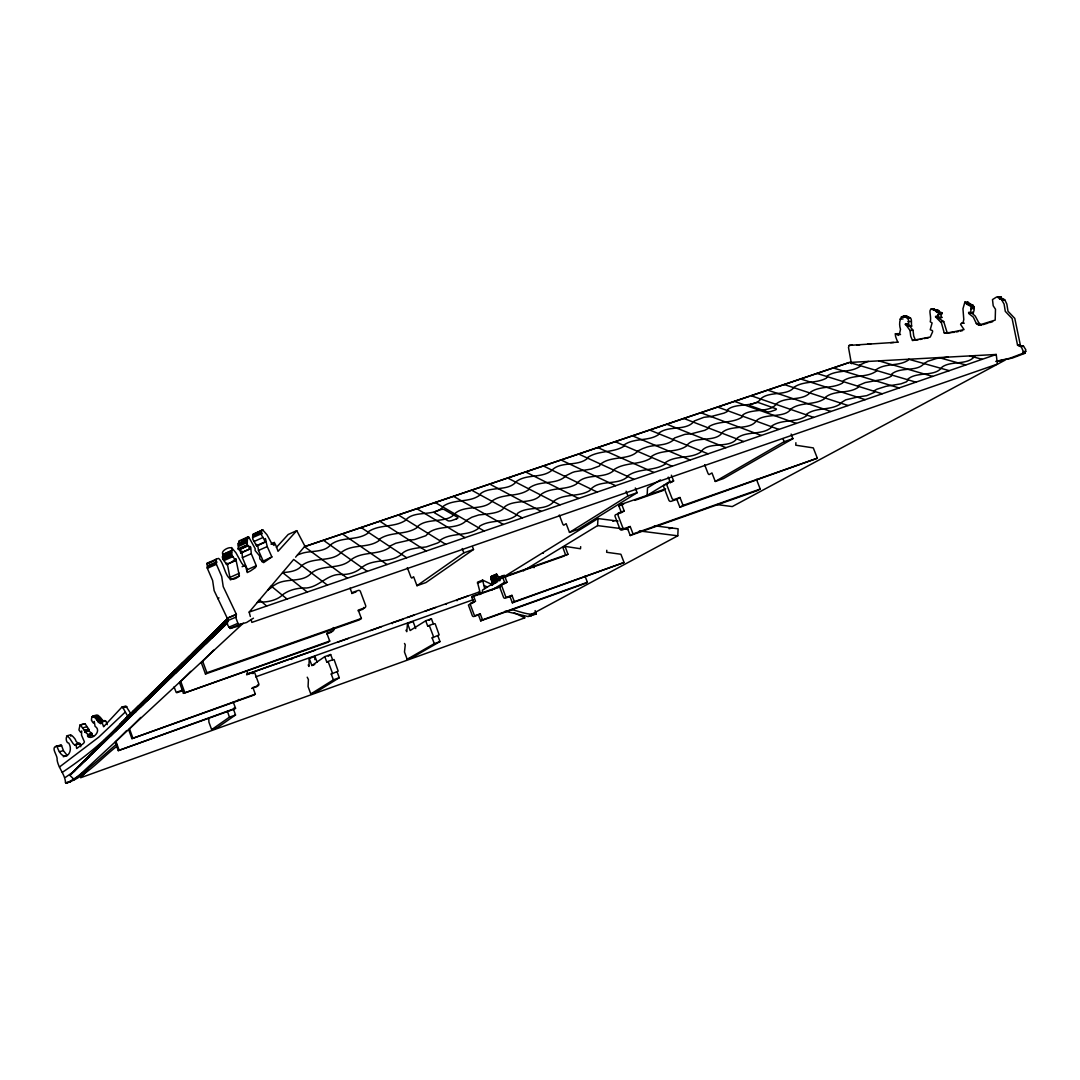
<?xml version="1.0" encoding="UTF-8"?>
<svg xmlns="http://www.w3.org/2000/svg" width="1080" height="1080" viewBox="0 0 1080 1080"><rect width="100%" height="100%" fill="white"/><g stroke="black" fill="none" stroke-linecap="round" stroke-linejoin="round"><path stroke-width="1.5" d="M223.034 554.364C219.416 550.543 233.969 543.983 231.971 550.368L223.034 554.364L222.656 558.806L226.665 564.476L235.616 560.493L235.804 558.873L239.382 575.924L230.391 579.879L227.205 563.247M498.798 576.99L496.327 574.223L497.529 581.999M102.87 721.67C102.087 716.202 90.842 711.909 91.49 720.239M496.314 575.762L491.13 578.097L492.453 585.36M491.238 577.976L491.022 577.098L496.409 574.682M600.669 464.117L599.387 466.007L591.03 469.112L574.803 471.717A41.216 13.149 -11.2 0 0 572.373 472.5L564.719 476.321M840.402 403.137L845.721 399.843L857.317 397.103M484.677 588.533L482.598 580.109L492.264 584.591M564.745 476.334L564.732 477.036C554.391 485.014 539.851 480.209 529.24 487.971L528.917 489.577C518.076 497.3 503.928 493.263 492.966 500.364C484.259 511.096 466.331 504.684 455.652 512.906C447.255 524.205 427.181 516.969 417.366 526.743M93.514 736.25L91.544 734.792L91.975 733.455L88.857 730.998L89.059 729.662L85.037 723.708L80.028 725.031L78.934 729.959L80.676 732.429L81.662 730.998L81.513 735.156L84.442 741.906L83.606 743.337L76.707 748.535L75.992 744.701L74.723 745.025L73.17 743.688L69.93 738.747A5.562 4.266 74.9 0 0 69.269 737.924C65.327 732.618 65.259 743.242 68.728 743.053C74.547 752.261 63.315 765.464 56.876 746.064C49.923 747.495 58.023 755.393 57.092 759.821C58.185 768.015 65.273 774.576 65.502 782.676L66.447 783.149C86.414 776.291 100.548 758.822 116.937 746.24M480.398 593.676L477.468 582.228L482.598 580.109M587.142 457.92L587.115 458.676C577.179 466.83 560.129 460.917 551.57 470.624C541.35 478.481 527.027 473.81 516.496 481.383C508.532 491.778 490.765 485.811 480.64 493.56L480.182 494.856M317.075 662.054L314.955 656.424L309.218 658.449L308.975 666.455L308.205 664.956M291.789 659.448L291.816 658.463M314.847 659.624L314.955 656.424M824.58 398.007C833.692 389.583 848.475 394.349 858.425 387.194L858.452 385.452L865.296 382.563L883.318 379.256L889.461 377.15L891.581 376.002L891.729 374.004C900.815 366.525 916.88 372.182 924.062 363.596M795.893 442.706L795.785 445.217L813.294 447.889L817.344 458.217L679.874 507.222L676.823 499.338L679.982 497.489L683.046 505.4L679.874 507.222M91.53 720.32C95.823 728.42 93.056 714.825 95.067 726.341C102.141 730.634 92.543 740.354 87.898 736.533L87.547 735.926C89.532 732.591 79.056 731.336 89.194 730.418M529.281 615.533L677.781 535.815L678.119 528.808L654.386 525.771M523.449 570.821L597.591 525.609L597.983 518.549L618.017 521.114M940.869 317.142L941.787 317.52L940.775 314.456L937.832 314.55L938.655 317.75L936.171 316.305L935.537 316.832L941.382 322.785L944.231 332.883L947.201 333.275L964.062 329.576L960.592 324.459L961.443 323.312L964.305 323.176M253.463 618.165L246.618 622.485L239.301 624.537L237.911 623.336L235.994 618.057L236.358 614.264L223.222 586.643L221.684 576.464L216.405 564.287L216.175 559.211L218.552 558.374C226.071 564.273 224.883 587.925 239.382 575.924M208.008 640.035L211.248 636.457M209.439 638.644L210.128 637.335M107.244 724.639A26.663 20.574 75 0 0 106.124 721.75C105.314 719.186 100.183 721.116 100.818 723.776C97.106 722.723 95.999 715.392 92.434 716.837M185.895 661.54L208.98 637.7M187.137 660.326L190.674 656.033L187.745 659.111M241.677 623.768L237.532 626.36L230.175 628.438L227.867 625.495L226.732 621.068L227.246 618.192L214.137 590.625L212.612 580.473L207.347 568.323L207.144 563.247L209.52 562.41M606.785 550.26L606.663 552.285L620.906 554.256L624.065 562.505L512.352 602.802L509.963 596.524L511.961 595.364L514.35 601.668L512.352 602.802M231.971 550.368L231.606 554.81L235.616 560.493M672.962 439.668L672.854 440.492C664.565 446.648 653.994 444.083 644.922 447.795A40.905 12.798 -10.5 0 0 642.64 448.619L638.091 450.833C629.451 460.769 611.213 455.288 600.656 464.089M120.353 725.274L121.284 723.829M121.136 724.518L123.174 721.859L122.621 722.412M482.301 593.055L482.504 590.058L597.983 518.549M491.819 576.302L496.949 574.25L491.13 577.071M417.393 526.757L416.88 527.742C405.486 535.235 390.879 531.428 379.58 539.001L378.851 540.769C367.538 548.613 352.39 543.632 341.456 552.299C331.533 562.734 313.173 556.443 301.752 565.582C297.769 571.199 288.981 572.157 282.569 572.576M505.94 576.909C504.549 573.426 497.354 577.058 500.108 580.581M504.644 575.356L499.23 577.894M580.676 546.656L580.5 548.762L565.07 546.372L562.937 547.668L565.799 555.498L567.932 554.216L565.07 546.372M505.143 611.213L528.066 616.572L536.099 614.061L535.14 610.592M531.104 616.073L531.171 615.276M80.703 746.739C81 742.325 76.329 744.228 75.303 739.382C74.561 738.275 70.267 732.969 70.781 736.196M415.733 628.547L413.1 621.621L407.525 623.592L406.755 631.679L405.945 630.221M392.283 623.673L392.364 622.809L403.232 619.299M231.444 547.519L235.94 552.785L241.663 563.139L243.972 566.028L245.106 565.394L245.619 566.109L247.226 572.576L250.601 570.861L255.434 567.567L256.284 565.718L251.276 553.689L250.749 547.223L249.939 546.44L249.71 548.977L248.36 545.63L247.05 544.887L247.604 537.098L248.859 537.233L255.137 548.546L255.11 550.53L259.591 555.889L259.834 558.913L263.642 562.613L271.877 556.942L267.233 546.575L265.343 538.501L265.383 542.052L256.635 545.954L252.747 539.109L253.287 534.492M478.872 528.08C468.099 536.801 451.818 532.049 440.33 540.081L439.736 541.715L437.603 542.997L426.249 546.926L421.295 547.493M516.902 514.931L517.55 513.337C527.904 505.4 546.79 511.866 554.445 500.634C565.191 493.263 578.812 497.259 589.748 490.563L590.558 489.483C599.373 479.291 617.125 485.717 627.237 477.05L627.183 476.253C638.24 467.964 653.67 471.433 665.132 464.184L665.375 462.591C676.039 454.977 690.039 459.216 700.812 452.101C707.818 440.464 730.499 449.591 737.411 437.832C747.509 430.583 763.034 435.55 771.889 426.884M504.563 575.802L499.176 577.692M840.551 403.245L840.47 403.893C830.155 410.886 816.575 406.917 806.463 414.248L806.814 415.611C796.243 423.05 782.514 418.851 771.863 425.898L771.863 426.857M446.31 604.463L446.432 603.625M918.149 339.822L912.492 340.443L910.71 336.245L909.995 330.453L905.418 324.095L906.971 323.933L908.199 326.12L911.682 326.12C910.71 323.028 913.397 315.846 907.052 317.952C905.634 317.196 903.514 315.792 901.449 316.885C899.127 320.963 899.262 325.431 900.504 329.36L899.384 334.368L898.52 335.367L895.361 333.815L895.509 336.11A42.795 41.324 -65.9 0 0 897.156 340.659L897.858 342.171M457.015 600.75L457.151 599.832L467.829 596.038M824.742 398.048L824.634 398.669C814.428 405.526 801.023 401.706 790.992 408.901C785.201 418.473 765.49 412.884 756.756 420.336C750.317 430.623 731.903 424.535 722.641 432.108C715.676 443.651 693.482 434.768 686.381 446.148C675.716 453.182 661.892 449.064 651.321 456.516L651.038 458.069C639.684 465.305 624.51 461.876 613.494 469.949M904.446 317.115L906.768 316.062L909.36 318.154M898.263 334.503L898.439 333.639L900.545 334.571M247.239 540.405L238.397 544.361L238.194 548.843L239.355 549.68L248.36 545.63M252.464 537.678L261.792 533.588L261.549 530.388L262.764 529.956L266.976 534.762L271.418 542.957L274.037 545.441L274.293 542.471L275.508 544.644A46.899 22.991 65.8 0 1 277.425 549.612L278.019 551.327L296.757 530.658L305.276 546.845M247.226 540.473C240.476 545.279 236.263 544.793 239.463 541.606M908.645 326.255L908.523 320.099L907.349 317.898M256.635 545.954L256.338 544.374M961.443 323.312L962.982 323.069L963.792 319.518L962.955 308.799L964.886 302.09L966.681 304.196L971.231 306.531L970.677 312.93L969.03 312.107L968.841 313.605L973.323 317.142L976.361 323.595L978.764 325.188L981.558 325.053M970.502 305.883C975.753 303.237 975.078 315.266 970.421 313.092M96.633 715.608L98.118 715.433M912.492 340.443L930.258 337.041L932.634 331.749L932.459 330.615L930.231 329.751L932.094 322.934L930.231 321.773C932.094 315.509 925.803 305.654 935.807 310.635C936.023 312.457 941.53 313.011 937.832 314.55M936.333 311.863C937.751 310.703 944.798 312.903 940.775 314.456M253.76 534.168L262.764 529.956M282.163 595.229C277.709 599.657 268.799 602.06 261.968 602.046A6.71 2.281 -14.4 0 0 260.307 601.992L257.31 602.451L259.47 599.913L266.625 606.002M852.444 345.168L849.231 345.384L848.489 347.436L851.418 363.731M672.935 439.506L674.663 437.927L684.869 434.363L691.079 433.836M246.807 571.118L247.415 569.633L256.284 565.718M491.333 579.204L496.463 576.99M282.204 595.08C288.792 589.802 298.202 587.696 306.666 587.993C320.112 586.535 327.794 573.115 342.306 574.506M967.14 303.183L967.748 302.036L972 305.154M924.048 363.569L927.707 361.287L936.13 358.614A5.616 1.607 -8.5 0 1 940.734 358.101L948.011 357.102M933.687 309.204L938.75 310.554L939.276 311.769M491.522 580.19L496.638 578.016M995.76 361.382L1009.895 358.25L1022.396 353.498L1023.354 351.675L1021.437 347.058L1017.549 345.154L1012.109 318.533L1005.291 311.364L1004.103 304.088L1001.417 299.376L996.813 296.879L992.493 299.579L993.195 305.775L995.49 309.258L995.193 320.099L978.764 325.188M996.935 361.436L1012.581 357.98L1025.055 353.241L1025.784 349.663L1023.516 346.194L1017.671 345.276M80.636 725.274L85.185 731.525M516.915 514.944C506.129 523.571 491.157 518.927 479.696 526.122L478.886 527.931M106.394 738.221L104.153 740.583L104.949 739.787M135.149 710.411L135.554 712.314M311.459 572.994C302.495 583.484 285.795 577.233 274.793 584.914A6.035 2.025 -14.1 0 0 272.281 586.94L267.719 590.153L271.175 586.049L286.969 598.995M491.697 581.405L497.002 579.11M480.195 494.856C469.544 503.077 454.937 498.65 443.786 505.872C435.47 517.793 414.167 509.166 405.365 520.506C394.025 527.702 379.782 524.164 368.523 531.562L367.781 533.304C356.589 541.039 341.699 536.274 330.777 544.658C323.946 553.338 309.839 549.99 300.334 553.918A58.05 19.238 -13.7 0 0 297.513 554.904M152.496 692.861L160.326 685.625L157.275 688.824L158.936 687.082M146.664 698.274L131.49 713.246L134.258 711.153M587.115 457.88C597.929 450.063 612.725 453.236 623.862 446.31L624.254 444.785C634.676 437.67 648.135 441.545 658.543 434.673L658.868 433.161C668.628 425.075 686.718 431.433 694.264 420.984L703.971 417.285L710.991 416.556M250.317 616.505L249.169 612.09L293.679 559.44L327.335 585.077M295.596 557.172L304.466 546.683L849.353 362.462L996.233 354.47L997.394 364.108L251.856 622.404L251.087 619.461M176.054 669.519L174.798 670.829M276.399 547.398L288.185 534.479L296.757 530.658M88.479 769.176L80.622 777.749L524.759 617.855L523.449 615.587M86.468 758.916L83.808 761.67L92.65 752.274M137.646 709.303L134.244 712.841L141.52 705.524L140.184 706.928M121.784 722.574L130.883 713.772L125.888 706.023L121.919 707.09L103.586 726.773L103.261 725.747A26.73 20.601 75 0 0 102.128 722.844L101.318 721.67M120.353 724.613L117.626 727.448L123.039 722.101M157.572 689.094L154.292 692.51L161.69 685.085L158.45 688.446L159.853 686.988M243.27 623.201L74.426 779.733L69.89 775.386L227.178 623.187M111.672 733.104L106.691 738.113L113.198 732.24L107.514 737.937L108.54 736.871M123.917 721.278L124.943 720.293M125.969 719.874L136.701 709.425M133.258 712.179L137.133 708.278M129.276 716.755L131.828 714.231L125.631 720.225M143.141 703.337L142.439 704.038L145.571 700.745L135.675 710.573L138.645 707.495L137.714 708.386M126.184 718.686L127.683 717.107M120.744 724.653L121.689 723.708M128.79 717.984L126.914 719.942L130.154 716.553L99.347 746.617L102.263 743.58L101.21 744.62M161.231 684.828L168.75 678.213M124.848 712.449L98.766 737.14L59.454 767.016M139.523 706.104L142.681 702.932M168.413 677.781L168.912 677.255L162.972 683.235M128.453 716.202L131.031 713.543L127.454 717.147M220.793 625.955L223.871 622.755L195.48 650.7L196.844 649.283M109.566 735.831L110.201 735.156L96.62 749.264L99.495 746.266L98.267 747.482M134.987 710.397L135.621 709.736L126.576 718.713L129.29 715.891L128.358 716.877M208.98 640.264L138.132 709.061L140.103 707.009M139.644 705.321L139.266 705.713M194.265 652.617L195.453 651.375L189.392 657.477M209.115 638.563L208.575 639.144L209.709 637.956M101.02 744.161C104.774 740.3 90.922 754.164 95.796 749.304M114.426 731.147L110.389 735.156L112.293 733.172M128.858 717.917L137.066 709.843M158.989 687.029L161.325 684.734M174.757 670.869L158.004 687.231M227.529 620.136L180.792 668.061M87.547 757.958C84.375 761.265 91.422 754.056 87.669 757.823M100.683 744.498L93.919 751.869L95.243 750.56M108.081 736.654L116.114 729.391L115.02 730.472M123.066 721.913L124.646 720.279M124.794 720.374L126.252 718.862L125.631 719.469M135.5 710.046L134.109 712.179M196.978 649.148L198.531 647.541L185.517 660.366M194.4 652.482L192.456 654.507L197.897 649.039M132.665 712.017L134.109 710.519L132.786 711.841M121.743 723.614L120.542 724.639L121.703 723.452M148.257 699.543L220.279 625.833M152.483 695.452L225.612 620.622M156.843 691.24L227.799 618.624M163.633 684.666L227.273 619.556M170.748 677.781L227.543 619.758L208.697 638.726M175.689 673.002L227.651 619.731M186.057 662.958L227.664 620.298M194.319 654.98L226.894 621.567M200.056 649.418L227.84 620.933M206.01 643.653L227.813 621.297M212.179 637.686L226.962 622.526M215.352 634.621L227.259 622.593M221.873 628.317L227.407 622.634M333.261 627.534L333.788 628.979A1.836 1.782 53.3 0 1 332.681 631.152L326.808 633.231L329.724 641.048L327.956 642.303L183.451 693.347L179.564 682.722L190.769 671.355M350.069 588.141L351.756 592.677L358.236 590.436A1.715 1.647 52.1 0 1 360.356 591.354L365.675 605.596A1.971 1.89 53.5 0 1 364.514 607.918L358.263 610.106L361.382 618.449L359.357 619.893L205.47 674.001L201.299 662.634L213.611 650.147M71.28 774.036L91.031 753.867M73.481 771.903L131.369 712.867M79.231 766.341L138.739 705.659M85.306 760.455L146.529 698.031M91.746 754.232L153.103 691.605M97.173 748.98L160.002 684.855M102.87 743.459L169.101 675.945M110.417 736.168L174.852 670.316M115.169 731.552L182.817 662.526M121.824 725.125L189.162 656.316M127.049 720.063L198.14 647.528M134.406 712.949L205.2 640.615M140.171 707.373L212.585 633.38M146.192 701.541L215.109 630.909M233.253 702.014L235.548 708.25L234.428 709.047L118.274 750.64L115.209 742.203L126.671 730.539M253.017 672.017L254.704 672.732L258.836 683.951A1.539 1.512 52.4 0 1 257.891 685.787L252.909 687.569L255.326 694.13L254.084 695.021L131.922 738.639L128.682 729.742L140.778 717.43M106.069 738.653L107.392 737.303M122.135 722.331L119.853 724.599L124.646 720.454M130.883 713.772L131.706 712.935M113.792 731.133L121.19 724.208M137.862 707.157L138.55 706.401M122.202 723.573L125.24 720.616M146.745 698.274L157.775 687.474M114.197 731.309L113.184 732.335L123.579 722.925L120.555 726.071L121.703 724.788M121.919 723.479L119.259 726.529L122.162 723.505L121.541 724.113M139.374 706.145C131.666 713.948 140.738 704.714 138.105 707.292M149.405 697.14L152.874 693.644M163.215 683.64L160.744 686.164M173.421 672.962L165.51 680.805L193.9 653.738C184.1 663.889 205.497 642.06 195.723 652.212L227.583 621.176M209.169 640.076L227.759 622.067M80.487 764.6L129.951 714.258L227.205 619.043M97.186 747.873L91.841 753.178L92.988 752.045M92.03 753.57L94.136 751.477L91.355 754.34L94.5 750.411L93.164 751.748M94.446 751.235L96.647 749.034L95.553 750.128M147.663 698.004L140.859 704.092L142.466 702.486M151.875 694.049L155.061 690.944M185.476 660.42L181.859 664.052L184.815 660.933M173.543 672.854L188.946 657.747M97.551 747.509L100.44 744.809M154.913 690.944L156.843 689.027L153.846 692.145M95.661 749.317L97.781 747.387M120.866 724.302L139.833 705.686M152.159 692.888C156.641 688.365 148.244 696.978 152.388 692.807M134.622 710.897L154.899 691.254M148.108 697.707C143.532 702.311 151.632 694.035 148.122 697.545M165.051 682.925C159.489 688.514 169.952 677.822 164.876 682.898M115.992 729.027L114.804 730.202L117.423 727.461L114.48 730.418A545.117 395.483 85.6 0 1 62.276 772.362M119.786 725.234L121.446 723.56M151.43 694.494L150.133 695.763L153.09 692.685L142.007 705.159L142.628 704.7M144.167 702.972L145.044 702.108M126.711 717.903L125.725 718.875L128.169 716.337M103.424 742.649C100.062 745.997 107.19 738.734 103.856 742.068M226.962 620.636L197.451 649.62L200.678 646.272L199.085 647.838M207.657 638.995L209.075 638.199M153.468 693.063L150.201 696.492L157.572 689.067M175.81 669.749L173.178 672.394L184.208 661.54M86.4 758.957L74.642 770.553M192.443 653.103L227.435 618.84M220.82 625.955L227.543 619.38M116.303 728.663L118.071 726.935M142.331 704.984L145.26 701.905M201.299 662.634L202.703 661.338L206.888 672.745L205.47 674.001M116.64 744.147C100.373 757.607 85.347 773.456 66.447 783.149M118.274 750.64L235.548 708.25M131.922 738.639L255.326 694.13M183.451 693.347L329.724 641.048M271.877 556.942L261.913 561.735M246.632 674.798L247.86 673.852L246.753 670.869M251.667 688.473L252.909 687.569M227.381 711.18L229.433 717.161L211.653 729.635L208.913 722.142L208.791 717.957M233.456 709.007L235.507 714.987L217.445 727.555L211.653 729.635M233.861 708.71L234.117 707.886M209.385 637.295L210.101 636.957M407.308 567.648L410.994 577.287L411.764 578.07L413.627 576.761L416.975 585.698L463.846 552.852L473.513 549.49L472.433 546.629M473.513 549.49L425.965 582.552L416.975 585.698M324.769 656.64L326.727 661.905L332.627 659.812L330.669 654.534L324.769 656.64L311.863 665.51L309.218 658.449M328.226 656.208L330.669 654.534M326.727 661.905L328.185 661.702L331.965 671.801L332.289 673.272L331.236 674.042L333.396 679.846L310.81 693.954L308.084 686.57L308.394 679.509L307.22 677.201M332.627 659.812L334.098 659.596L338.189 671.153L331.236 674.042M425.695 620.798L427.653 625.981L433.377 623.943L431.42 618.759L425.695 620.798L410.157 630.531L407.525 623.592M429.084 620.217L431.42 618.759M559.305 515.012L562.639 523.746A2.052 0.729 70.9 0 0 563.949 525.096L566.163 523.679L569.498 532.399L627.926 495.909L637.133 492.723L635.31 488.012M337.136 671.936L339.282 677.727L316.44 691.929L310.81 693.954M637.133 492.723L578.07 529.403L569.498 532.399M660.393 479.912L647.528 487.877L647.136 495.396L670.181 481.343M473.729 602.411L471.677 596.984L473.459 595.876L500.472 586.319M504.279 583.659L504.995 583.416L502.835 577.706L504.806 576.49L567.932 554.216M621.621 504.212L624.213 510.962L621.446 512.649L618.854 505.913L621.621 504.212L665.631 488.889M427.653 625.981L429.354 625.685L433.12 635.607L433.35 637.173L432.135 637.915L434.282 643.639L407.187 659.273L404.474 652.01L405.257 644.868L404.501 643.451M433.742 623.714L435.186 623.822L439.155 634.892L432.135 637.915M492.089 589.95L504.913 582.134M529.146 568.229L531.077 567.054L534.357 567.554M504.995 583.416L506.979 582.215L504.806 576.49M671.504 482.233L673.596 480.951L671.369 475.2M975.186 355.617L973.998 356.535A6.21 1.769 -8.2 0 0 973.985 357.102C966.479 365.256 951.575 360.558 942.206 366.944C935.361 377.365 917.554 371.061 907.916 379.067L908.105 379.85M478.44 614.885L480.249 613.845L482.504 619.839L480.695 620.865L478.44 614.885L474.039 616.464A1.418 1.337 59.4 0 1 472.311 615.695L468.41 605.016L473.54 602.478M627.399 528.12L630.194 526.5L633.056 533.938L630.248 535.532L627.399 528.12L622.039 530.01A1.755 1.633 58.7 0 1 619.92 529.038L615.047 516.362A1.525 1.418 58 0 1 615.897 514.58L620.622 512.933M944.231 332.883L954.531 332.289M704.619 464.683L707.927 473.216A2.012 0.851 70.9 0 0 709.344 474.485L711.963 472.945L715.271 481.451L784.161 441.693L792.936 438.656L791.14 434.065M437.859 635.864L440.006 641.574L412.668 657.302L407.187 659.273M792.936 438.656L723.479 478.589L715.271 481.451M218.997 597.929L217.742 598.617M584.995 576.005L587.399 582.282L585.32 583.416L480.695 620.865M756.446 479.318L760.226 489.038L757.026 490.765L630.248 535.532M909.711 318.047L910.4 317.79M252.815 534.317L262.589 529.956M238.775 541.067L247.725 537.017M254.948 533.966L260.779 531.36M241.501 540.527L248.859 537.233M244.026 539.757L248.441 537.773M244.62 539.568L249.035 537.597M252.531 536.125L261.279 532.197M238.343 543.442L247.469 539.298M238.288 543.672L247.118 539.703M238.059 544.995L246.901 541.026M238.559 546.372L247.401 542.417M222.575 554.85L231.512 550.841M254.273 541.39L263.034 537.476L265.383 542.052M238.194 548.843L247.05 544.887M238.329 549.207L247.185 545.251M207.144 563.247L216.175 559.211M222.372 556.821L231.633 552.704M222.345 557.091L231.296 553.082M238.856 549.693L247.712 545.738M207.063 564.017L216.108 559.98M222.561 557.847L231.512 553.838M222.656 558.806L231.606 554.81M207.711 565.852L216.756 561.816M222.939 559.373L231.89 555.376M207.684 566.379L216.729 562.343M207.238 567.338L216.297 563.301M256.716 545.616L265.464 541.715M239.504 549.585L240.854 552.933L249.71 548.977M224.046 560.534L232.997 556.538M240.854 552.933L249.845 548.991M207.347 568.323L216.405 564.287M233.172 560.588L236.156 559.264M271.377 543.767L274.293 542.471M271.148 544.32L274.05 543.024M226.476 564.462L235.427 560.48M247.415 569.633L242.419 557.631L251.276 553.689M263.101 560.804L258.471 550.463L267.233 546.575M242.136 566.703L245.106 565.394M230.391 577.193L239.355 573.237M227.246 618.192L236.358 614.264M227.273 618.354L236.372 614.439M226.732 621.068L235.845 617.153M228.785 627.25L237.911 623.336M230.175 628.438L239.301 624.537M491.252 576.329L496.395 574.196M491.022 577.22L496.327 574.965M477.441 583.227L482.585 581.108M491.13 578.097L496.206 576.005M491.184 578.556L496.26 576.464M491.36 578.921L496.436 576.828M491.292 579.352L496.368 577.246M491.333 579.542L496.409 577.449M491.468 580.446L496.544 578.354M491.778 581.661L496.854 579.569M492.277 582.863L497.354 580.757M495.234 582.984L491.157 584.766L496.247 582.674M532.427 614.777L536.18 613.278M612.752 521.168L614.196 520.628M229.433 717.161L235.507 714.987M333.396 679.846L339.282 677.727M434.282 643.639L440.006 641.574M480.249 613.845L475.835 615.411A1.418 1.35 59.4 0 1 474.093 614.655L470.178 604.165L470.759 603.032L475.524 601.317L473.459 595.876M514.35 601.668L624.065 562.505M482.504 619.839L587.399 582.282M315.238 650.187L246.659 674.379M337.46 642.303L348.489 638.388M370.521 630.572L381.47 626.683M407.268 617.531L414.113 615.101M424.913 611.267L435.672 607.446M311.863 665.51L314.726 664.484M511.961 595.364L507.344 597.011A1.485 1.404 59.2 0 1 505.521 596.201L501.39 584.942L506.979 582.215M252.41 688.203L256.635 686.705A1.539 1.512 52.4 0 0 257.58 684.869M509.963 596.524L505.359 598.172A1.485 1.404 59.2 0 1 503.55 597.362L499.433 586.373L502.686 584.226M246.847 674.177L478.467 592.259L481.464 593.703M247.401 674.528L250.047 673.596M250.884 673.299L253.328 673.475M471.677 596.984L492.291 589.68M493.87 589.126L500.202 586.886M255.623 676.877L473.175 599.738M206.888 672.745L361.382 618.449M683.046 505.4L817.344 458.217M630.194 526.5L624.821 528.39A1.769 1.633 58.7 0 1 622.688 527.418L617.801 514.701A1.539 1.418 58 0 1 618.638 512.906L624.213 510.962M326.835 633.893L330.912 632.462A1.836 1.782 53.3 0 0 332.006 631.314M182.48 690.161L176.175 692.388L174.069 686.88M176.742 692.739L181.467 691.079M502.835 577.706L524.502 570.065M526.055 569.511L564.206 556.052M633.056 533.938L760.226 489.038M679.982 497.489L674.312 499.473A1.877 1.728 58.6 0 1 672.043 498.433L666.806 484.893A1.633 1.499 57.9 0 1 667.697 483.003L673.596 480.951M358.155 610.915L362.475 609.404A1.958 1.89 53.5 0 0 363.717 607.46M676.823 499.338L671.153 501.309A1.877 1.715 58.6 0 1 668.898 500.283L663.687 486.796A1.633 1.499 57.9 0 1 664.578 484.907L665.618 484.542M618.854 505.913L623.619 504.252M634.73 500.391L663.309 490.442M261.792 533.588L261.509 535.194L263.034 537.476M351.743 593.541L354.065 592.745M355.104 592.38L355.874 592.11M666.562 484.218L667.615 483.854M249.169 612.09L996.233 354.47M671.963 528.026L669.06 528.741M304.466 546.683L749.317 396.36M849.353 362.462L751.167 395.739L813.632 417.38M96.808 720.239L101.385 719.077M998.15 297.297L1000.674 296.851L1002.146 298.822L1004.873 299.997L1006.83 304.034L1008.005 311.269L1014.795 318.411L1020.343 345.047M989.631 322.596L992.696 321.651M65.502 782.676L70.457 781.92M982.867 324.662L988.092 323.069M63.275 756.729L65.961 755.96M59.346 751.788L63.383 750.627L67.311 755.568M75.303 744.512L79.677 743.202M75.992 744.701L80.015 743.553M74.885 745.078L78.894 743.945M57.524 746.591L61.56 745.457L63.383 750.627M87.98 734.913L91.989 733.793M87.547 735.926L91.544 734.792M87.898 736.533L91.894 735.413M56.876 746.064L61.56 745.457M55.566 746.631L60.926 744.93M87.966 734.576L91.975 733.455M84.375 730.364L88.385 729.257M84.821 730.539L88.83 729.432M66.569 735.939L70.605 734.818M85.05 730.769L89.059 729.662M84.848 732.105L88.857 730.89M82.499 727.934L86.508 726.827M97.902 721.75L101.898 720.657M101.075 722.115L105.692 720.913M96.093 718.511L100.089 717.43M96.431 719.145L100.278 718.052M96.808 719.28L100.805 718.187M80.028 725.031L85.037 723.708M97.524 720.428L101.52 719.348M91.908 716.796L96.106 715.622M93.704 716.702L98.253 715.514M94.541 717.241L98.793 716.229M94.959 717.309L98.955 716.229M95.337 717.687L99.333 716.607M95.418 718.106L99.428 717.026M95.54 718.24L99.968 717.255M121.919 707.09L122.972 707.764L126.941 706.698M92.799 716.229L96.944 715.109M960.323 331.128L962.442 330.642M924.143 338.594L928.746 337.662M919.944 339.471L921.956 339.053M956.367 331.952L958.298 331.56M536.099 614.061C527.823 615.249 519.669 611.415 511.677 609.579M972.446 305.113L973.337 305.829M1022.396 353.498L1025.055 353.241M998.109 360.923L1004.792 360.275L732.254 506.574L717.228 504.603M1023.354 351.675L1026 351.419M1020.857 346.424L1023.516 346.194M1017.549 345.154L1020.222 344.939M867.591 344.183L893.66 342.454M890.568 342.657L898.02 342.158M856.67 344.912L870.764 343.98M849.231 345.384L859.869 344.696M896.238 333.95L899.303 333.774M895.361 333.815L898.439 333.639M909.995 330.453L913.032 330.305L913.734 336.056L915.516 340.24M976.361 323.595L979.182 323.46L981.207 324.689M908.199 326.12L911.682 326.12M711.005 416.57L724.113 413.087L727.002 411.737L727.799 409.509C736.628 402.327 755.406 408.051 761.279 398.331C770.27 390.92 787.752 396.32 794.367 386.964C804.249 380.66 816.453 383.711 826.524 378.068L827.348 375.84C837.446 369.387 850.446 373.207 860.315 366.161L859.693 365.026L865.904 362.232A54.527 15.728 -8.8 0 1 868.347 361.422M905.337 324.635L908.388 324.486L913.032 330.305M940.775 321.692L943.717 321.57L947.147 332.707M905.418 324.095L908.469 323.959M908.01 321.597L911.048 321.476M935.537 316.832L938.48 316.724L939.924 319.059L943.717 321.57M899.991 319.059L903.055 318.951M938.655 317.75L941.787 317.52M901.733 316.75L904.797 316.643M901.449 316.885L906.012 316.805M905.81 317.034L908.847 316.926M935.726 316.454L938.682 316.346M903.501 316.156L906.768 316.062M903.299 316.319L906.363 316.211M939.114 313.038L942.057 312.957M939.249 313.375L942.178 313.281M968.504 312.795L971.339 312.714L975.227 316.076L979.182 323.46M938.898 314.091L941.841 313.997M970.677 312.93L973.512 312.849M935.807 310.635L938.75 310.554M970.731 308.664L973.566 308.583M933.971 309.933L936.927 309.852M933.363 310.068L937.224 309.947M934.726 310.527L937.778 310.487M930.893 308.921L934.119 308.786M971.231 306.531L974.066 306.464M971.325 307.098L974.16 307.031M969.867 305.141L972.702 305.073M969.287 305.303L972.972 305.208M966.681 304.196L970.637 304.06M964.886 302.09L967.748 302.036M1002.146 300.038L1004.873 299.997M999.418 298.863L1002.146 298.822M999.932 299.147L1002.672 299.12M1001.417 299.376L1004.157 299.336M997.934 296.879L1000.674 296.851M998.73 297.27L1001.471 297.243M691.119 433.85L704.849 430.286L708.588 428.233L708.952 426.573C719.213 420.431 731.875 423.711 742.068 417.177L742.838 414.909C751.91 408.011 770.391 413.208 776.628 403.583C786.483 396.05 802.886 401.706 810.878 391.892C820.49 385.655 832.815 388.773 842.63 382.995L843.359 380.74C853.538 374.22 866.74 378.189 876.623 370.953L875.988 369.779C885.668 362.664 898.884 366.741 908.456 360.005L908.617 359.235L949.199 370.643M409.793 540.121L414.666 539.555L425.898 535.694L428.625 532.818C439.506 524.408 457.461 530.361 466.655 520.223L471.879 517.212L478.777 514.944L485.271 514.256M421.187 547.425C414.652 548.465 405.068 549.288 401.018 554.783C389.529 563.517 373.288 558.158 361.787 567.5C356.63 572.184 349.164 574.56 342.333 574.506M409.685 540.054L395.82 543.226L390.15 545.967L389.664 547.479C377.933 555.66 361.827 550.827 350.447 560.21C339.471 569.903 322.961 564.017 311.472 572.981L310.473 572.225M857.331 397.116L866.754 395.658L874.53 392.296L874.341 390.69L876.974 389.192L886.059 386.303L900.936 383.859L906.404 381.834L908.213 379.931M485.312 514.269C491.724 513.324 501.565 512.744 504.968 506.547C515.241 498.717 533.75 505.008 541.485 494.046C552.096 486.783 565.515 490.631 576.342 484.11L577.233 483.044C585.981 473 603.464 479.264 613.521 470.772L613.494 469.989M542.619 553.149L543.375 553.244M597.591 525.609L627.656 529.443M639.346 530.928L677.781 535.815M500.58 578.502L499.527 577.409M969.584 355.928L982.152 359.276M938.871 357.588L965.709 364.945M878.742 360.855L932.553 376.38M905.648 368.618L907.214 369.077M850.649 362.853L915.827 382.144M833.207 367.929L899.046 387.936M816.966 373.437L882.144 393.768M800.631 378.972L865.148 399.627M784.215 384.534L848.057 405.513M825.026 397.94L825.903 398.237M767.732 390.123L830.885 411.44M734.508 401.382L796.284 423.374M717.727 407.065L778.788 429.394M700.907 412.763L761.265 435.443M683.977 418.514L743.621 441.531M666.968 424.278L725.882 447.647M649.823 430.083L708.008 453.803M632.664 435.901L690.093 459.986M615.384 441.761L672.057 466.209M487.296 586.98L484.191 585.617M597.983 447.647L653.9 472.46M578.853 454.127L633.947 479.345M561.222 460.067L615.573 485.676M514.229 612.806L524.759 617.855M543.537 466.034L597.132 492.035M525.758 472.027L578.596 498.433M507.83 478.076L559.886 504.887M489.848 484.151L541.12 511.353M471.757 490.239L522.248 517.86M453.6 496.368L503.28 524.408M435.267 502.551L484.137 530.995M416.907 508.748L464.94 537.624M398.425 514.985L445.635 544.28M409.442 540.23L426.209 550.976M379.85 521.249L410.089 540.635M361.152 527.553L406.661 557.726M342.36 533.898L386.991 564.503M323.447 540.27L367.2 571.32M305.316 547.29L347.342 578.178M282.676 572.657L307.179 592.015M973.255 312.998L972.351 312.161M478.467 592.259L479.79 594.594M122.972 707.764L127.818 716.418M499.149 580.851L498.704 576.734M782.96 438.629L784.161 441.693M668.237 477.131L670.451 482.868M626.103 491.198L627.926 495.909M462.213 548.546L463.846 552.852M180.792 681.588L184.694 692.253M129.546 728.946L132.786 737.883M115.978 741.488L119.043 749.966M241.907 551.164L242.419 557.631M504.225 575.613L504.765 577.368M258.471 550.463L257.85 546.143M226.53 563.247L226.665 564.476M240.962 551.003L241.002 552.947M237.654 700.461A1.458 1.445 51.9 0 1 236.871 701.136M238.882 699.395A1.472 1.445 51.9 0 1 238.221 700.218M74.628 770.89A608.85 437.9 86.5 0 1 65.421 777.357M142.978 702.729L145.692 699.908L142.857 702.742M89.64 755.298L90.95 753.948L89.64 755.298M205.781 641.304L202.541 644.679L205.781 641.304M208.251 639.063L211.046 636.161L208.251 639.063M456.327 518.954L451.858 520.493A2.997 0.972 -12.4 0 1 448.092 520.803L434.376 512.73A2.957 0.945 -12.5 0 1 435.996 511.205L440.357 509.72A2.957 0.945 -12.5 0 1 444.083 509.504L457.704 517.388A2.997 0.972 -12.4 0 1 456.327 518.954M751.086 404.257L750.897 404.325A2.849 0.851 -9.9 0 0 749.966 405.635L767.097 411.75A2.902 0.864 -9.7 0 0 770.904 411.494L774.981 410.103A2.902 0.864 -9.7 0 0 776.115 408.794L758.619 402.624A2.849 0.851 -9.8 0 0 754.866 402.975L751.086 404.257"/></g></svg>
